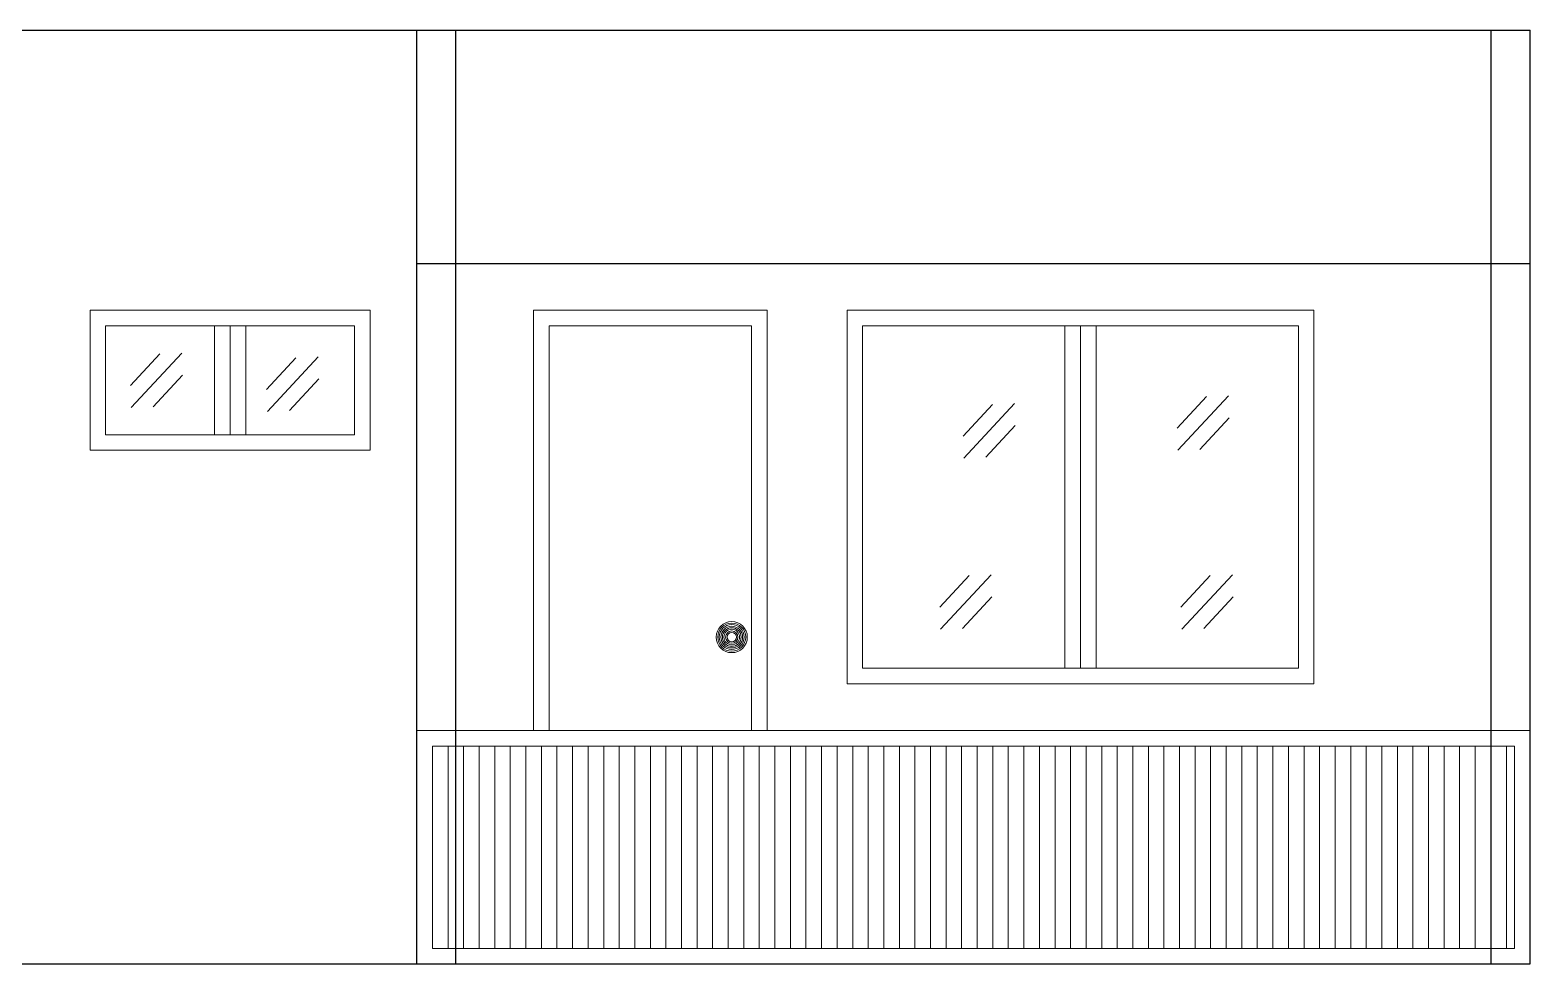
# Model space of a CAD drawing. Header units: inches. Extents: x -100787 to 3653, y -96809 to -8632.
# Drawn here: x -77434.8 to -77242, y -92508.5 to -92388.5 of the extents above; entities that cross this region are included whole.
import ezdxf

# ---------------------------------------------------------------- set-up
doc = ezdxf.new("R2010")
doc.units = ezdxf.units.IN
doc.header["$MEASUREMENT"] = 0
doc.layers.add('Rod', color=1, linetype='Continuous')
doc.layers.add('VER', color=2, linetype='Continuous', lineweight=20)

msp = doc.modelspace()

# ---------------------------------------------------------------- linework, layer by layer
at = {"layer": 'Rod'}
for p, q in [((-77578, -92388.5), (-77242, -92388.5)), ((-77385.04, -92508.5), (-77385.04, -92388.5)), ((-77380.04, -92508.5), (-77380.04, -92388.5)), ((-77247, -92508.5), (-77247, -92388.5)), ((-77242, -92508.5), (-77242, -92388.5)), ((-77385.04, -92418.5), (-77242, -92418.5)), ((-77578, -92508.5), (-77242, -92508.5))]:
    msp.add_line(p, q, dxfattribs=at)
at = {"layer": 'VER'}
for p, q in [((-77411.04, -92426.5), (-77411.04, -92440.5)), ((-77409.04, -92426.5), (-77409.04, -92440.5)), ((-77407.04, -92426.5), (-77407.04, -92440.5)), ((-77301.77, -92426.5), (-77301.77, -92470.5)), ((-77299.77, -92426.5), (-77299.77, -92470.5)), ((-77297.77, -92426.5), (-77297.77, -92470.5)), ((-77418.08, -92430.1), (-77421.85, -92434.17)), ((-77415.25, -92430), (-77421.75, -92437)), ((-77400.58, -92430.6), (-77404.35, -92434.67)), ((-77397.75, -92430.5), (-77404.25, -92437.5)), ((-77415.15, -92432.83), (-77418.92, -92436.9)), ((-77397.65, -92433.33), (-77401.42, -92437.4)), ((-77283.58, -92435.6), (-77287.35, -92439.67)), ((-77280.75, -92435.5), (-77287.25, -92442.5)), ((-77311.08, -92436.6), (-77314.85, -92440.67)), ((-77308.25, -92436.5), (-77314.75, -92443.5)), ((-77308.15, -92439.33), (-77311.92, -92443.4)), ((-77280.65, -92438.33), (-77284.42, -92442.4)), ((-77314.08, -92458.6), (-77317.85, -92462.67)), ((-77311.25, -92458.5), (-77317.75, -92465.5)), ((-77283.08, -92458.6), (-77286.85, -92462.67)), ((-77280.25, -92458.5), (-77286.75, -92465.5)), ((-77311.15, -92461.33), (-77314.92, -92465.4)), ((-77280.15, -92461.33), (-77283.92, -92465.4)), ((-77381.04, -92480.5), (-77381.04, -92506.5)), ((-77379.04, -92480.5), (-77379.04, -92506.5)), ((-77377.04, -92480.5), (-77377.04, -92506.5)), ((-77375.04, -92480.5), (-77375.04, -92506.5)), ((-77373.04, -92480.5), (-77373.04, -92506.5)), ((-77371.04, -92480.5), (-77371.04, -92506.5)), ((-77369.04, -92480.5), (-77369.04, -92506.5)), ((-77367.04, -92480.5), (-77367.04, -92506.5)), ((-77365.04, -92480.5), (-77365.04, -92506.5)), ((-77363.04, -92480.5), (-77363.04, -92506.5)), ((-77361.04, -92480.5), (-77361.04, -92506.5)), ((-77359.04, -92480.5), (-77359.04, -92506.5)), ((-77357.04, -92480.5), (-77357.04, -92506.5)), ((-77355.04, -92480.5), (-77355.04, -92506.5)), ((-77353.04, -92480.5), (-77353.04, -92506.5)), ((-77351.04, -92480.5), (-77351.04, -92506.5)), ((-77349.04, -92480.5), (-77349.04, -92506.5)), ((-77347.04, -92480.5), (-77347.04, -92506.5)), ((-77345.04, -92480.5), (-77345.04, -92506.5)), ((-77343.04, -92480.5), (-77343.04, -92506.5)), ((-77341.04, -92480.5), (-77341.04, -92506.5)), ((-77339.04, -92480.5), (-77339.04, -92506.5)), ((-77337.04, -92480.5), (-77337.04, -92506.5)), ((-77335.04, -92480.5), (-77335.04, -92506.5)), ((-77333.04, -92480.5), (-77333.04, -92506.5)), ((-77331.04, -92480.5), (-77331.04, -92506.5)), ((-77329.04, -92480.5), (-77329.04, -92506.5)), ((-77327.04, -92480.5), (-77327.04, -92506.5)), ((-77325.04, -92480.5), (-77325.04, -92506.5)), ((-77323.04, -92480.5), (-77323.04, -92506.5)), ((-77321.04, -92480.5), (-77321.04, -92506.5)), ((-77319.04, -92480.5), (-77319.04, -92506.5)), ((-77317.04, -92480.5), (-77317.04, -92506.5)), ((-77315.04, -92480.5), (-77315.04, -92506.5)), ((-77313.04, -92480.5), (-77313.04, -92506.5)), ((-77311.04, -92480.5), (-77311.04, -92506.5)), ((-77309.04, -92480.5), (-77309.04, -92506.5)), ((-77307.04, -92480.5), (-77307.04, -92506.5)), ((-77305.04, -92480.5), (-77305.04, -92506.5)), ((-77303.04, -92480.5), (-77303.04, -92506.5)), ((-77301.04, -92480.5), (-77301.04, -92506.5)), ((-77299.04, -92480.5), (-77299.04, -92506.5)), ((-77297.04, -92480.5), (-77297.04, -92506.5)), ((-77295.04, -92480.5), (-77295.04, -92506.5)), ((-77293.04, -92480.5), (-77293.04, -92506.5)), ((-77291.04, -92480.5), (-77291.04, -92506.5)), ((-77289.04, -92480.5), (-77289.04, -92506.5)), ((-77287.04, -92480.5), (-77287.04, -92506.5)), ((-77285.04, -92480.5), (-77285.04, -92506.5)), ((-77283.04, -92480.5), (-77283.04, -92506.5)), ((-77281.04, -92480.5), (-77281.04, -92506.5)), ((-77279.04, -92480.5), (-77279.04, -92506.5)), ((-77277.04, -92480.5), (-77277.04, -92506.5)), ((-77275.04, -92480.5), (-77275.04, -92506.5)), ((-77273.04, -92480.5), (-77273.04, -92506.5)), ((-77271.04, -92480.5), (-77271.04, -92506.5)), ((-77269.04, -92480.5), (-77269.04, -92506.5)), ((-77269.04, -92480.5), (-77269.04, -92506.5)), ((-77267.04, -92480.5), (-77267.04, -92506.5)), ((-77267.04, -92480.5), (-77267.04, -92506.5)), ((-77265.04, -92480.5), (-77265.04, -92506.5)), ((-77265.04, -92480.5), (-77265.04, -92506.5)), ((-77263.04, -92480.5), (-77263.04, -92506.5)), ((-77263.04, -92480.5), (-77263.04, -92506.5)), ((-77261.04, -92480.5), (-77261.04, -92506.5)), ((-77261.04, -92480.5), (-77261.04, -92506.5)), ((-77259.04, -92480.5), (-77259.04, -92506.5)), ((-77259.04, -92480.5), (-77259.04, -92506.5)), ((-77257.04, -92480.5), (-77257.04, -92506.5)), ((-77255.04, -92480.5), (-77255.04, -92506.5)), ((-77253.04, -92480.5), (-77253.04, -92506.5)), ((-77251.04, -92480.5), (-77251.04, -92506.5)), ((-77251.04, -92480.5), (-77251.04, -92506.5)), ((-77249.04, -92480.5), (-77249.04, -92506.5)), ((-77247.04, -92480.5), (-77247.04, -92506.5)), ((-77245.04, -92480.5), (-77245.04, -92506.5))]:
    msp.add_line(p, q, dxfattribs=at)
for points in [[(-77427.04, -92424.5), (-77391.04, -92424.5), (-77391.04, -92442.5), (-77427.04, -92442.5)], [(-77329.77, -92424.5), (-77269.77, -92424.5), (-77269.77, -92472.5), (-77329.77, -92472.5)], [(-77425.04, -92426.5), (-77393.04, -92426.5), (-77393.04, -92440.5), (-77425.04, -92440.5)], [(-77327.77, -92426.5), (-77271.77, -92426.5), (-77271.77, -92470.5), (-77327.77, -92470.5)], [(-77385.04, -92478.5), (-77242, -92478.5), (-77242, -92508.5), (-77385.04, -92508.5)], [(-77383.04, -92480.5), (-77244, -92480.5), (-77244, -92506.5), (-77383.04, -92506.5)]]:
    msp.add_lwpolyline(points, close=True, dxfattribs=at)
for points in [[(-77340.04, -92478.5), (-77340.04, -92424.5), (-77370.04, -92424.5), (-77370.04, -92478.5)], [(-77342.04, -92478.5), (-77342.04, -92426.5), (-77368.04, -92426.5), (-77368.04, -92478.5)]]:
    msp.add_lwpolyline(points, dxfattribs=at)
for radius in [2, 2, 1.8, 1.6, 1.4, 1.2, 1, 0.8, 0.8, 0.6]:
    msp.add_circle((-77344.58, -92466.5), radius, dxfattribs=at)

doc.saveas('drawing.dxf')
